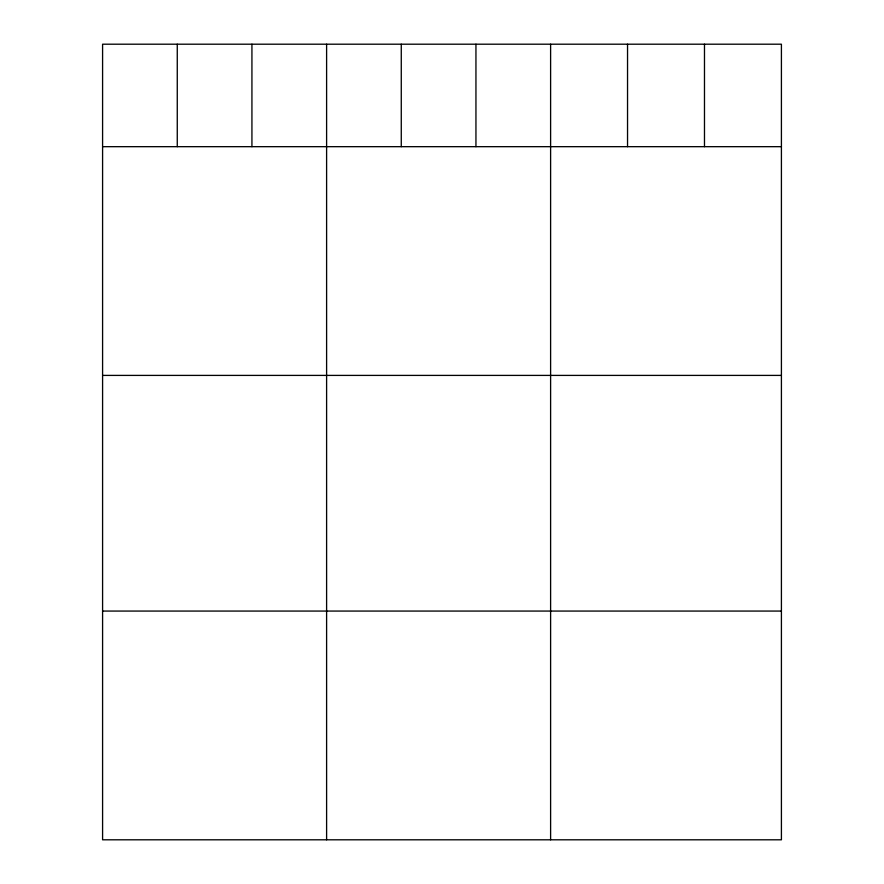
<?xml version="1.0" encoding="UTF-8"?>
<svg xmlns="http://www.w3.org/2000/svg" width="884" height="884" viewBox="0 0 884 884"><rect width="100%" height="100%" fill="white"/><g stroke="black" fill="none" stroke-linecap="round" stroke-linejoin="round"><path stroke-width="1.33" d="M781.412 146.678L781.412 839.8L102.588 839.8L102.588 44.2L781.412 44.2L781.412 146.678L102.588 146.678M102.588 375.402L781.412 375.402M102.588 611.065L781.412 611.065M704.482 44.2L704.482 146.678M627.541 44.2L627.541 146.678M550.61 44.2L550.61 839.8M475.946 44.2L475.946 146.678M401.27 44.2L401.27 146.678M326.605 44.2L326.605 839.8M251.929 44.2L251.929 146.678M177.264 44.2L177.264 146.678"/></g></svg>
